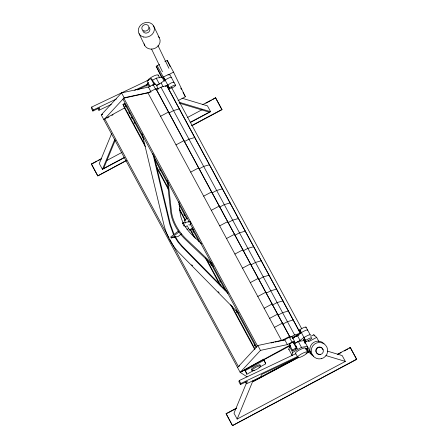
<?xml version="1.0" encoding="UTF-8"?>
<svg xmlns="http://www.w3.org/2000/svg" width="448" height="448" viewBox="0 0 448 448"><rect width="100%" height="100%" fill="white"/><g stroke="black" fill="none" stroke-linecap="round" stroke-linejoin="round"><path stroke-width="0.67" d="M296.632 347.385L296.565 347.782L296.638 347.346A1.686 1.63 -59.8 0 0 295.882 345.89L295.495 345.716M148.607 82.572L147.437 83.25L146.703 85.854A9.1 1.977 -28.3 0 0 147.056 86.246M292.292 355.449A9.1 1.977 -28.3 0 1 291.939 355.057L288.781 349.205L289.52 346.601L290.69 345.918M291.939 355.057L292.673 352.453L301.454 347.357L307.703 346.315M148.103 80.242L91.672 107.066L91.308 108.125L92.887 111.048L99.77 107.778L98.896 110.314L97.95 108.556M92.887 111.048L93.251 109.99L116.452 98.963M295.658 353.741L239.226 380.565L238.862 381.623L240.442 384.552L247.324 381.282L246.45 383.813L245.504 382.06M240.442 384.552L240.806 383.494L297.864 356.373M111.765 133.246L99.282 163.52L102.441 169.372L124.566 157.578M102.441 169.372L114.923 139.098M115.282 140.179L103.617 168.465L124.622 157.27M246.478 382.945L233.996 413.213L237.154 419.07L345.33 361.413L342.171 355.561L327.443 351.126M237.154 419.07L253.086 380.425M190.512 224.56L190.585 223.126A1.602 0.834 69.5 0 0 189.98 222.006L189.174 221.626L182.51 223.093L184.016 225.882L184.682 225.831A1.697 1.338 73.8 0 1 184.486 226.027M295.63 353.948L295.831 353.657L297.41 356.586L297.427 357.465M155.624 84.633A4.194 0.907 -28.3 0 0 153.115 84.61L148.45 87.091L121.548 92.887L101.254 114.873L240.173 372.372L247.089 376.841M103.886 119.75L124.18 97.765L151.082 91.969M237.541 367.494L257.841 345.509L284.743 339.713L289.402 337.226A4.194 0.907 -28.3 0 1 291.911 337.254M248.819 367.763L240.173 372.372L260.467 350.386L287.375 344.59L292.034 342.104A4.194 0.907 -28.3 0 1 293.832 342.843M185.73 223.07L184.246 220.326L187.158 218.081M178.382 231.067L170.699 236.992L171.226 237.966L178.181 236.449L181.474 233.912M171.226 237.966L178.909 232.042M185.494 226.962L187.141 225.691L189.51 230.082L193.934 229.113M186.962 229.678L188.608 228.407M189.51 230.082L192.422 227.836M173.953 237.373L175.241 236.611L174.373 237.278M156.201 85.585L161.14 82.953L165.049 79.957L168.056 78.355A3.405 0.739 -28.3 0 1 171.31 77.678M165.726 86.33L170.688 83.233A3.405 0.739 -28.3 0 1 173.942 82.55M292.494 338.206L297.433 335.574L301.342 332.578L304.349 330.977A3.405 0.739 -28.3 0 1 307.602 330.294M293.888 343.739L300.065 340.452L303.974 337.456L306.975 335.854A3.405 0.739 -28.3 0 1 310.234 335.171M152.118 80.534L156.218 78.154L162.467 77.112M156.447 85.708L159.376 84.011L156.218 78.154M294.196 343.885L298.295 341.505L304.545 340.463M154.801 84.504L151.962 79.234L150.97 78.658L147.067 80.909L150.226 86.761M152.454 85.478L154.129 84.51L150.97 78.658M289.15 344.26L293.048 342.009L294.039 342.586L297.198 348.438L293.294 350.689L292.303 350.112L289.386 344.4M292.303 350.112L296.206 347.861L297.198 348.438M254.156 370.205L246.854 374.231L244.826 369.583L263.687 359.173L265.714 363.826L259.022 367.517M246.854 374.231L245.353 370.558L264.214 360.147M102.48 114.201L101.254 114.873L102.486 114.212M127.053 106.17L125.854 106.831L124.505 103.522L122.998 104.322L124.499 107.99L145.393 146.72M124.818 107.817L104.754 118.804L169.098 238.067M106.949 118.07L108.931 116.984M111.86 115.382L113.086 114.71M239.63 365.887L238.414 366.548L169.758 239.299M240.173 372.372L249.374 367.332M249.782 367.108L254.279 364.644M254.654 364.437L259.19 361.956M259.526 361.771L290.349 344.926M161.526 77.358L156.19 66.259L159.55 64.473M164.853 61.645L167.21 60.39L173.527 72.094L185.382 96.757L177.985 100.699M163.033 78.943L164.035 78.406L163.475 77.034L166.477 75.432A3.405 0.739 -28.3 0 1 169.501 75.074M167.978 75.051L173.527 72.094M155.966 88.626L147.958 92.893L281.618 340.637L289.626 336.37L155.966 88.626L156.374 89.628L160.933 87.198L166.796 85.512L300.451 333.256L292.494 337.501M165.57 86.167L166.796 85.512M167.244 86.744L168.246 86.212L167.681 84.834M169.658 88.738L169.26 87.758L172.267 86.162A3.405 0.739 -28.3 0 1 175.554 85.243L169.764 74.514M168.661 89.27L171.662 87.668L301.834 328.95M160.569 116.267L168.577 112L168.986 112.997L173.538 110.572L179.407 108.886M126.678 160.502L97.776 175.907L91.37 163.974L101.209 158.726M202.658 104.658L215.572 97.776L221.978 109.71L191.85 125.765M91.465 164.198L96.998 161.252M98.224 160.597L101.298 158.956M205.828 103.247L211.361 100.296M212.587 99.641L215.572 97.776M106.546 160.625L121.99 152.393M187.471 117.494L202.294 109.592M190.103 122.371L209.25 112.168L179.127 103.096M190.333 122.528L210.616 111.72L207.458 105.862L182.022 98.207M97.776 175.907L125.966 160.602M191.755 125.535L221.883 109.48M176.002 144.878L184.01 140.605M184.419 141.607L188.978 139.177L194.841 137.497M190.702 172.122L198.71 167.854L199.119 168.857L203.678 166.426L209.541 164.741M203.672 196.168L211.68 191.895L212.089 192.898L216.647 190.467L222.51 188.787M211.305 210.308L219.313 206.041L219.722 207.043L224.28 204.613L230.143 202.927M219.694 225.859L227.702 221.592L228.11 222.589L232.669 220.164L238.532 218.478M226.52 238.515L234.528 234.248L234.937 235.245L239.495 232.82L245.358 231.134M234.903 254.055L242.911 249.788L243.32 250.785L247.878 248.36L253.742 246.674M242.508 268.145L250.516 263.878L250.925 264.88L255.483 262.45L261.346 260.764M250.309 282.604L258.317 278.337L258.726 279.334L263.278 276.909L269.142 275.223M257.79 296.481L265.804 292.214L266.213 293.21L270.766 290.786L276.629 289.1M264.141 308.252L272.154 303.985L272.563 304.982L277.116 302.557L282.979 300.871M269.612 318.388L277.62 314.115L278.029 315.118L282.582 312.687L288.45 311.007M274.456 327.365L282.464 323.098L282.873 324.094L287.431 321.67L293.294 319.984M301.269 332.786L299.762 329.655L302.77 328.054A3.405 0.739 -28.3 0 1 305.794 327.695M300.16 330.63L299.158 331.162L299.32 331.565L300.322 331.027M290.606 337.07L294.588 334.942L300.451 333.256M292.762 338.341L294.605 337.361M295.831 336.706L298.9 335.07M251.664 366.246L252.89 365.59M263.598 359.884L290.186 345.716M303.974 337.456L304.534 338.834L303.531 339.366L311.954 354.973L309.075 352.324L307.087 348.634M310.699 336.386L313.779 334.746L316.658 337.394L318.982 341.706M304.534 338.834L306.113 341.757L305.553 340.379L308.554 338.778A3.405 0.739 -28.3 0 1 311.842 337.865A3.405 0.739 -28.3 0 1 309.12 340.155L305.11 342.289M316.658 337.394L308.644 341.667L308.118 340.687M297.808 357.286L253.428 380.94L253.613 381.399L298.609 357.414M307.054 352.358L308.902 351.372M253.523 381.17L298.519 357.185M307.149 352.587L308.997 351.602M306.006 353.472L309.086 351.831M337.372 354.351L350.28 347.469L356.692 359.402L232.49 425.6L226.078 413.666L236.533 408.094M227.405 413.241L236.628 408.324M337.462 354.581L341.152 352.615M344.226 350.974L347.917 349.009M349.143 348.354L350.28 347.469M232.49 425.6L356.597 359.173M134.635 90.322L147.801 84.062M137.34 89.919L147.42 85.131M98.896 110.314L111.3 104.418M297.489 357.431L261.587 374.5L260.714 377.037L246.45 383.813M184.246 220.326L185.511 220.052M148.249 92.831L123.827 98.146L257.488 345.89M271.057 342.938L273.767 342.345M275.122 342.054L281.91 340.575M283.265 340.278L284.833 339.937M179.155 102.245L210.616 111.72M325.914 355.566L345.33 361.413M201.572 243.858L191.934 234.718A25.127 14.773 52.4 0 1 184.996 226.139M212.268 263.721L186.368 239.176A31.786 18.687 52.4 0 1 171.438 211.495L168.23 182.426M213.573 266.207L185.646 239.736A31.786 18.687 52.4 0 1 170.71 212.055L167.199 180.219M227.948 292.628L182.19 246.142L178.388 241.606L175.006 236.191M228.122 293.58L181.625 246.344L177.822 241.808L174.44 236.393M191.682 264.785L192.657 265.776M218.103 291.626L219.083 292.617M238.879 313.505L178.881 252.56C171.55 244.888 166.538 235.133 163.951 224.874L142.1 133.717M215.662 98.006L221.978 109.71M350.375 347.698L356.692 359.402M180.729 88.133L181.395 89.365M183.058 92.445L185.382 96.757M313.779 334.746L314.446 335.978M306.051 327.135L310.262 334.942M163.475 77.034L169.26 87.758M299.762 329.655L305.553 340.379M157.192 65.727L164.982 80.164M168.246 86.212L169.506 88.553M156.19 66.259L164.298 81.284M167.082 86.346L300.406 333.474M306.992 348.701L307.899 350.375L307.138 348.516M158.161 75.068L159.662 77.857M305.502 348.174L307.602 352.072A5.835 1.266 -28.3 0 1 300.3 357.213A5.835 1.266 -28.3 0 1 299.466 355.169A5.835 1.266 -28.3 0 1 307.602 352.072M161.14 82.953L163.117 86.61M297.433 335.574L300.065 340.452M298.295 341.505L301.454 347.357M160.933 87.198L294.588 334.942M155.781 84.146L158.407 89.023M292.068 336.767L294.7 341.645M293.048 342.009L296.206 347.861M156.705 90.244L250.925 264.88M251.25 265.479L290.035 337.372L289.626 336.37M153.115 84.61L155.747 89.482M289.402 337.226L292.034 342.104M147.437 83.25L149.335 86.761M289.52 346.601L292.673 352.453M148.45 87.091L150.752 91.358M284.743 339.713L287.375 344.59M121.548 92.887L124.18 97.765M257.841 345.509L260.467 350.386M122.959 99.086L189.291 222.04M190.445 224.179L256.614 346.83M265.714 363.826L263.687 359.173M124.505 103.522L143.741 139.177M154.353 158.85L167.619 183.439M178.892 204.344L186.855 219.094M192.158 228.934L199.125 241.842M210.073 262.13L225.327 290.405M235.939 310.078L256.172 347.581M128.839 112.364L129.5 113.59M131.488 117.281L132.154 118.513M134.142 122.198L134.809 123.43M159.678 169.534L160.345 170.766M183.893 214.413L184.554 215.639M192.847 231.011L193.508 232.238M210.756 264.208L211.422 265.434M219.71 280.806L220.377 282.033M236.292 311.545L236.958 312.771M254.206 344.736L254.867 345.968M122.998 104.322L144.889 144.9M156.167 165.799L168.106 187.93M179.379 208.83L185.354 219.895M190.658 229.734L195.3 238.342M206.578 259.241L221.172 286.289M231.784 305.962L255.002 348.998M156.666 167.625L168.605 189.756M179.553 210.039L185.192 220.494M190.165 229.712L194.477 237.703M205.419 257.992L220.013 285.04M230.63 304.713L254.839 349.591M244.826 369.583L245.353 370.558M91.672 107.066L93.251 109.99M239.226 380.565L240.806 383.494M91.37 163.974L97.681 175.678M226.078 413.666L232.394 425.37M153.619 25.939L159.342 37.828M167.21 60.39L170.173 66.556M158.026 45.646L168.935 68.314M151.564 49.095L162.467 71.758M139.076 33.69L144.794 45.578M174.009 234.248L170.38 224.263L153.983 155.842M173.443 234.455L169.82 224.465L152.824 153.558M303.604 339.847L305.116 343.566M171.662 87.668L171.825 88.071L172.827 87.534A3.405 0.739 -28.3 0 0 175.554 85.243M178.903 201.746L180.13 212.839A25.127 14.773 52.4 0 0 183.406 223.283M190.747 222.751A1.702 1.327 77.7 0 1 190.417 224.666A1.702 1.327 77.7 0 1 188.821 224.627M188.541 222.018A1.702 1.327 77.7 0 1 189.476 221.609M189.739 221.659A1.702 1.327 77.7 0 1 190.618 222.449M182.392 223.126A1.702 1.327 77.7 0 1 184.044 223.882A1.702 1.327 77.7 0 1 183.938 225.994M295.506 353.87A5.835 1.266 -28.3 0 1 299.874 349.737A5.835 1.266 -28.3 0 1 305.446 348.572M295.758 348.785A1.686 1.63 -59.8 0 1 295.355 348.942M289.139 349.597A9.1 1.977 -28.3 0 1 288.781 349.205M251.798 369.925A5.029 1.092 -28.3 0 1 255.377 366.313A5.029 1.092 -28.3 0 1 260.002 365.568M149.072 27.423A3.662 3.203 -25.7 0 1 147.89 32.626A3.662 3.203 -25.7 0 1 142.828 30.75M158.194 36.322A8.243 7.213 -25.7 0 1 155.54 48.031A8.243 7.213 -25.7 0 1 144.144 43.814M320.275 354.25A3.662 3.657 -46.7 0 1 315.89 351.518A3.662 3.657 -46.7 0 1 318.64 347.122A3.662 3.657 -46.7 0 1 323.025 349.86M313.678 356.345A8.243 8.221 -46.7 0 1 311.702 344.131A8.243 8.221 -46.7 0 1 324.072 343.734M307.866 347.39A9.1 1.977 -28.3 0 1 305.917 349.395M153.311 82.253A1.686 1.63 -59.8 0 1 154.448 84.28M156.43 89.214A4.194 0.907 -28.3 0 1 158.267 88.894M148.165 80.769A5.835 1.266 -28.3 0 1 152.533 76.636A5.835 1.266 -28.3 0 1 158.11 75.466M143.662 37.027A8.243 7.213 -25.7 0 0 154.274 27.709A8.243 7.213 -25.7 0 0 141.109 24.707A8.243 7.213 -25.7 0 0 143.662 37.027M144.2 31.041A3.662 3.203 -25.7 0 0 148.915 26.897A3.662 3.203 -25.7 0 0 143.063 25.564A3.662 3.203 -25.7 0 0 144.2 31.041M321.3 358.708A8.243 8.221 -46.7 0 0 325.483 345.061A8.243 8.221 -46.7 0 0 311.59 348.292A8.243 8.221 -46.7 0 0 321.3 358.708M320.51 354.474A3.662 3.657 -46.7 0 0 322.37 348.41A3.662 3.657 -46.7 0 0 316.193 349.843A3.662 3.657 -46.7 0 0 320.51 354.474M253.876 370.58A5.029 1.092 -28.3 0 0 260.73 366.122A5.029 1.092 -28.3 0 0 254.234 368.273A5.029 1.092 -28.3 0 0 253.876 370.58"/></g></svg>
